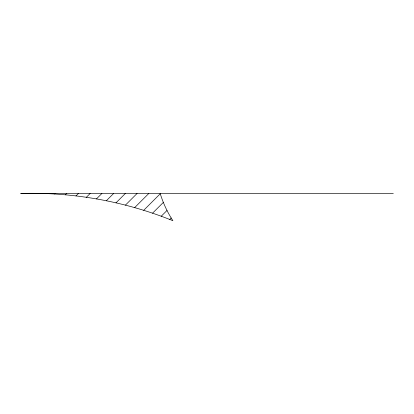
<?xml version="1.0" encoding="UTF-8"?>
<svg xmlns="http://www.w3.org/2000/svg" width="414" height="414" viewBox="0 0 414 414"><rect width="100%" height="100%" fill="white"/><g stroke="black" fill="none" stroke-linecap="round" stroke-linejoin="round"><path stroke-width="0.62" d="M54.451 193.995L54.995 193.452M65.36 194.818L66.726 193.452M75.985 195.92L78.453 193.452M86.34 197.292L90.185 193.452M96.452 198.917L101.911 193.452M106.32 200.769L113.643 193.452M115.972 202.85L125.37 193.452M125.411 205.137L137.096 193.452M134.648 207.626L148.828 193.452M143.694 210.312L160.259 193.752M152.554 213.184L163.344 202.394M161.232 216.232L167.002 210.462M169.74 219.451L171.189 218.007M393.3 193.452L20.7 193.452A378.505 378.505 0 0 1 172.886 220.703A108.23 108.23 0 0 1 160.166 193.452"/></g></svg>
